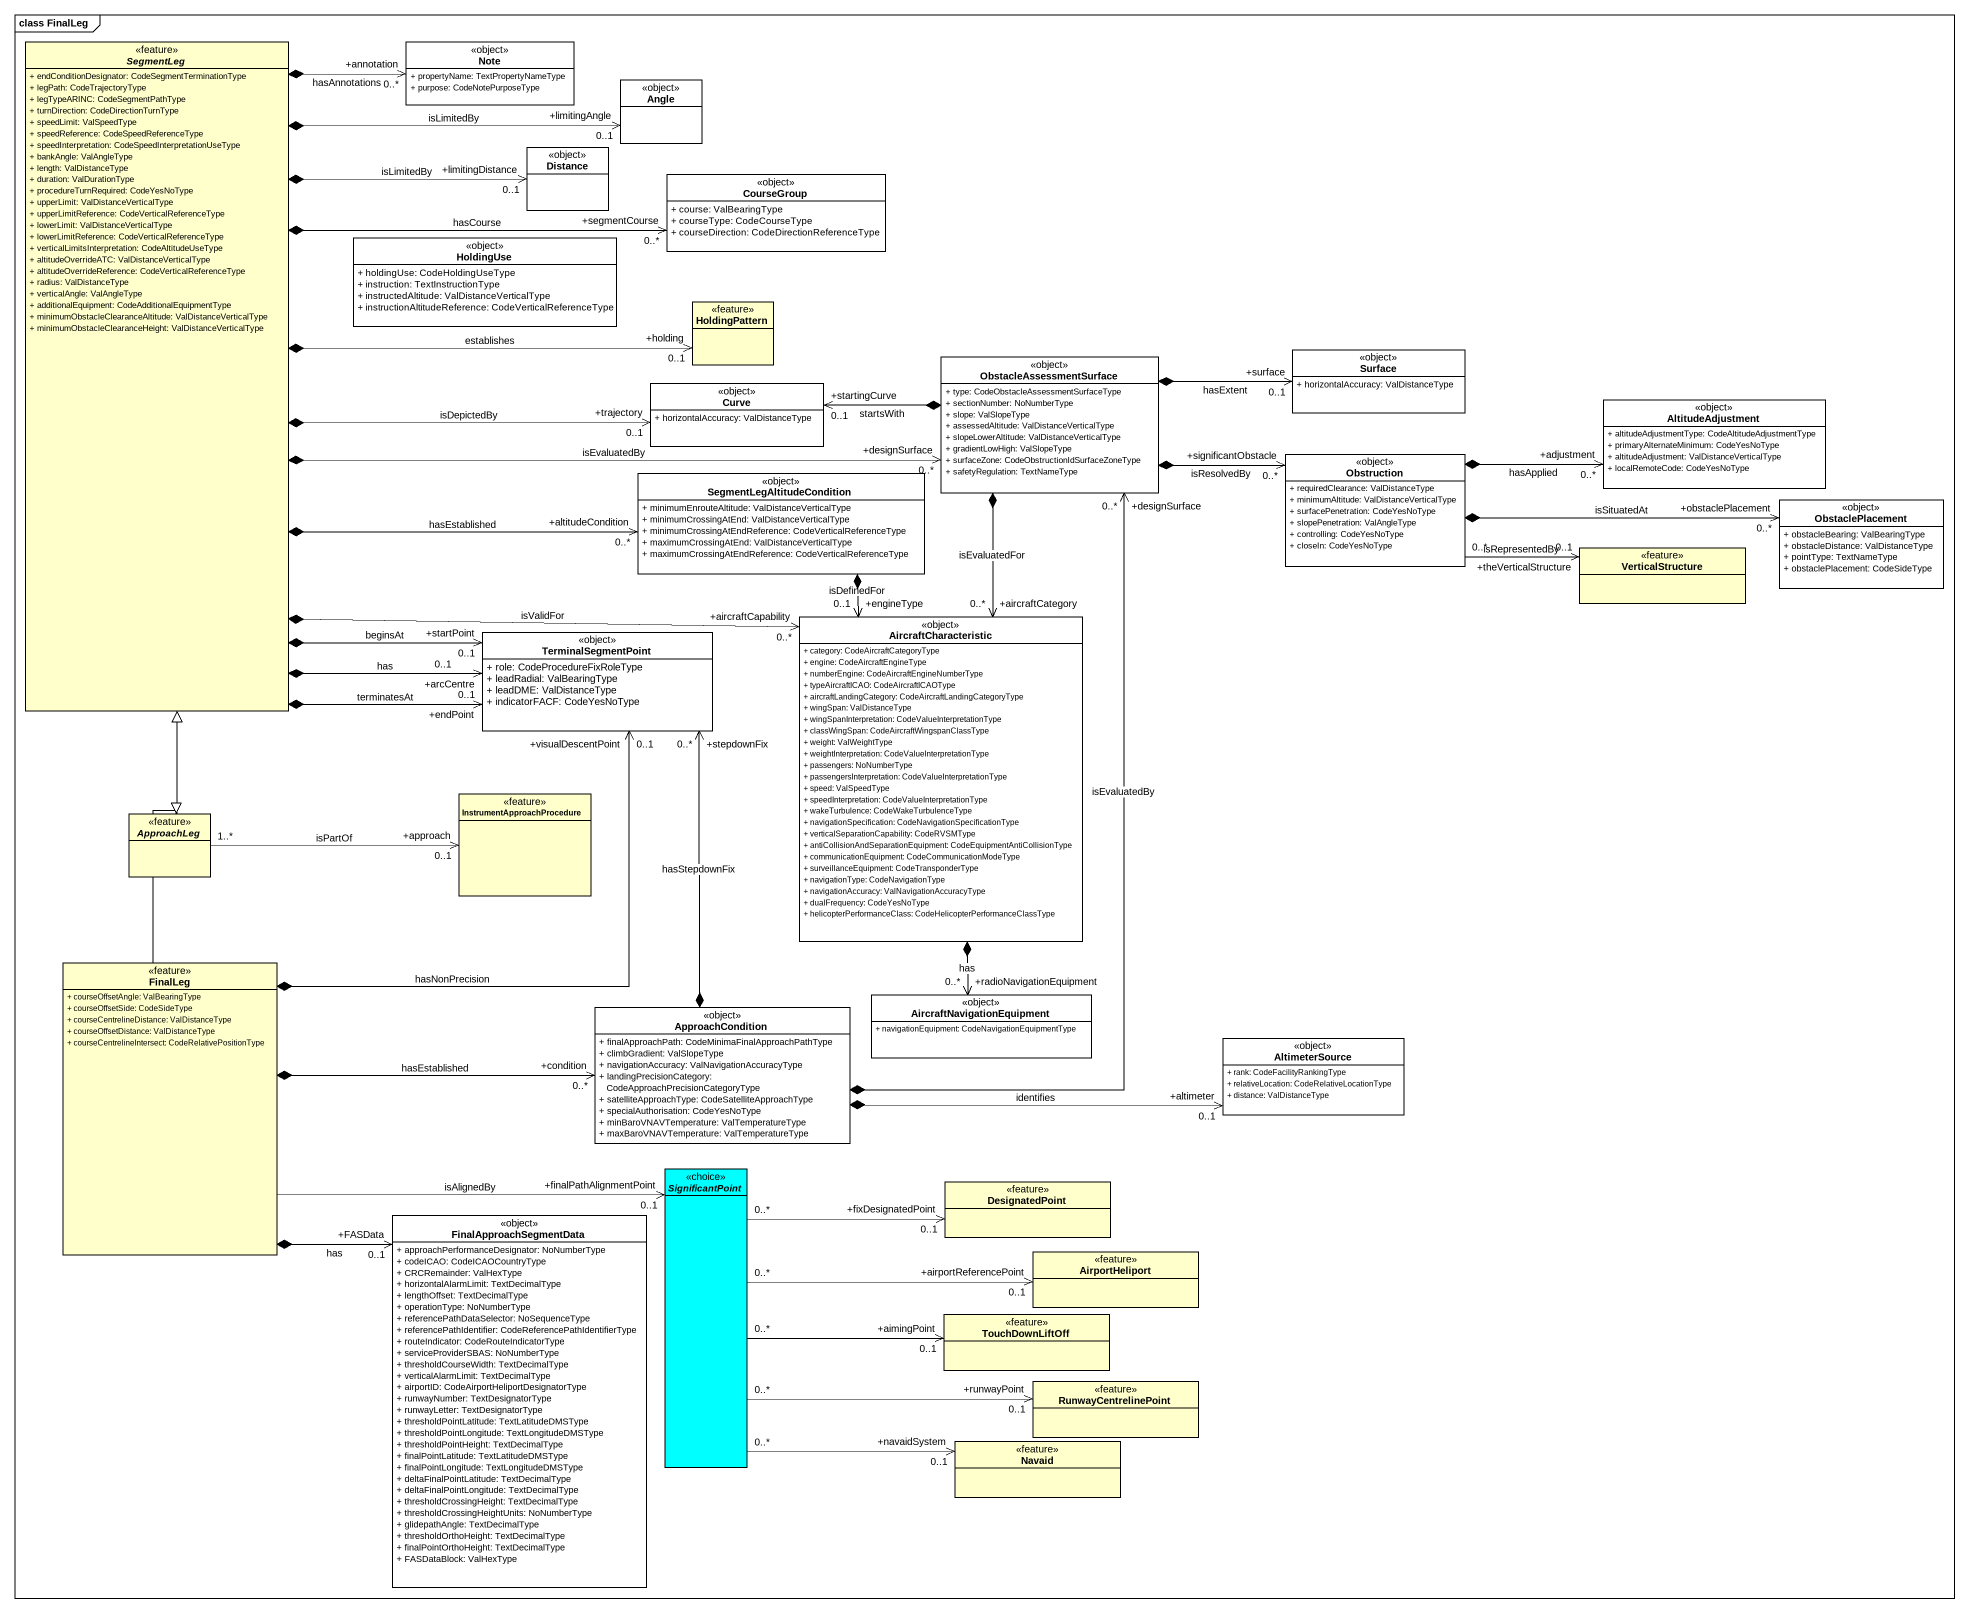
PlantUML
@startuml
mainframe class FinalLeg
hide circle
hide empty members
skinparam classAttributeIconSize 0
abstract class SegmentLeg <<feature>> {
  + endConditionDesignator: CodeSegmentTerminationType
  + legPath: CodeTrajectoryType
  + legTypeARINC: CodeSegmentPathType
  + turnDirection: CodeDirectionTurnType
  + speedLimit: ValSpeedType
  + speedReference: CodeSpeedReferenceType
  + speedInterpretation: CodeSpeedInterpretationUseType
  + bankAngle: ValAngleType
  + length: ValDistanceType
  + duration: ValDurationType
  + procedureTurnRequired: CodeYesNoType
  + upperLimit: ValDistanceVerticalType
  + upperLimitReference: CodeVerticalReferenceType
  + lowerLimit: ValDistanceVerticalType
  + lowerLimitReference: CodeVerticalReferenceType
  + verticalLimitsInterpretation: CodeAltitudeUseType
  + altitudeOverrideATC: ValDistanceVerticalType
  + altitudeOverrideReference: CodeVerticalReferenceType
  + radius: ValDistanceType
  + verticalAngle: ValAngleType
  + additionalEquipment: CodeAdditionalEquipmentType
  + minimumObstacleClearanceAltitude: ValDistanceVerticalType
  + minimumObstacleClearanceHeight: ValDistanceVerticalType
}
class "Note" as Note_ <<object>> #FFFFFF {
  + propertyName: TextPropertyNameType
  + purpose: CodeNotePurposeType
}
class Angle <<object>> #FFFFFF
class Distance <<object>> #FFFFFF
class CourseGroup <<object>> #FFFFFF {
  + course: ValBearingType
  + courseType: CodeCourseType
  + courseDirection: CodeDirectionReferenceType
}
class HoldingUse <<object>> #FFFFFF {
  + holdingUse: CodeHoldingUseType
  + instruction: TextInstructionType
  + instructedAltitude: ValDistanceVerticalType
  + instructionAltitudeReference: CodeVerticalReferenceType
}
class HoldingPattern <<feature>>
class ObstacleAssessmentSurface <<object>> #FFFFFF {
  + type: CodeObstacleAssessmentSurfaceType
  + sectionNumber: NoNumberType
  + slope: ValSlopeType
  + assessedAltitude: ValDistanceVerticalType
  + slopeLowerAltitude: ValDistanceVerticalType
  + gradientLowHigh: ValSlopeType
  + surfaceZone: CodeObstructionIdSurfaceZoneType
  + safetyRegulation: TextNameType
}
class Surface <<object>> #FFFFFF {
  + horizontalAccuracy: ValDistanceType
}
class Curve <<object>> #FFFFFF {
  + horizontalAccuracy: ValDistanceType
}
class AltitudeAdjustment <<object>> #FFFFFF {
  + altitudeAdjustmentType: CodeAltitudeAdjustmentType
  + primaryAlternateMinimum: CodeYesNoType
  + altitudeAdjustment: ValDistanceVerticalType
  + localRemoteCode: CodeYesNoType
}
class SegmentLegAltitudeCondition <<object>> #FFFFFF {
  + minimumEnrouteAltitude: ValDistanceVerticalType
  + minimumCrossingAtEnd: ValDistanceVerticalType
  + minimumCrossingAtEndReference: CodeVerticalReferenceType
  + maximumCrossingAtEnd: ValDistanceVerticalType
  + maximumCrossingAtEndReference: CodeVerticalReferenceType
}
class Obstruction <<object>> #FFFFFF {
  + requiredClearance: ValDistanceType
  + minimumAltitude: ValDistanceVerticalType
  + surfacePenetration: CodeYesNoType
  + slopePenetration: ValAngleType
  + controlling: CodeYesNoType
  + closeIn: CodeYesNoType
}
class ObstaclePlacement <<object>> #FFFFFF {
  + obstacleBearing: ValBearingType
  + obstacleDistance: ValDistanceType
  + pointType: TextNameType
  + obstaclePlacement: CodeSideType
}
class VerticalStructure <<feature>>
class AircraftCharacteristic <<object>> #FFFFFF {
  + category: CodeAircraftCategoryType
  + engine: CodeAircraftEngineType
  + numberEngine: CodeAircraftEngineNumberType
  + typeAircraftICAO: CodeAircraftICAOType
  + aircraftLandingCategory: CodeAircraftLandingCategoryType
  + wingSpan: ValDistanceType
  + wingSpanInterpretation: CodeValueInterpretationType
  + classWingSpan: CodeAircraftWingspanClassType
  + weight: ValWeightType
  + weightInterpretation: CodeValueInterpretationType
  + passengers: NoNumberType
  + passengersInterpretation: CodeValueInterpretationType
  + speed: ValSpeedType
  + speedInterpretation: CodeValueInterpretationType
  + wakeTurbulence: CodeWakeTurbulenceType
  + navigationSpecification: CodeNavigationSpecificationType
  + verticalSeparationCapability: CodeRVSMType
  + antiCollisionAndSeparationEquipment: CodeEquipmentAntiCollisionType
  + communicationEquipment: CodeCommunicationModeType
  + surveillanceEquipment: CodeTransponderType
  + navigationType: CodeNavigationType
  + navigationAccuracy: ValNavigationAccuracyType
  + dualFrequency: CodeYesNoType
  + helicopterPerformanceClass: CodeHelicopterPerformanceClassType
}
class TerminalSegmentPoint <<object>> #FFFFFF {
  + role: CodeProcedureFixRoleType
  + leadRadial: ValBearingType
  + leadDME: ValDistanceType
  + indicatorFACF: CodeYesNoType
}
abstract class ApproachLeg <<feature>>
class InstrumentApproachProcedure <<feature>>
class FinalLeg <<feature>> {
  + courseOffsetAngle: ValBearingType
  + courseOffsetSide: CodeSideType
  + courseCentrelineDistance: ValDistanceType
  + courseOffsetDistance: ValDistanceType
  + courseCentrelineIntersect: CodeRelativePositionType
}
class ApproachCondition <<object>> #FFFFFF {
  + finalApproachPath: CodeMinimaFinalApproachPathType
  + climbGradient: ValSlopeType
  + navigationAccuracy: ValNavigationAccuracyType
  + landingPrecisionCategory: CodeApproachPrecisionCategoryType
  + satelliteApproachType: CodeSatelliteApproachType
  + specialAuthorisation: CodeYesNoType
  + minBaroVNAVTemperature: ValTemperatureType
  + maxBaroVNAVTemperature: ValTemperatureType
}
class AircraftNavigationEquipment <<object>> #FFFFFF {
  + navigationEquipment: CodeNavigationEquipmentType
}
class AltimeterSource <<object>> #FFFFFF {
  + rank: CodeFacilityRankingType
  + relativeLocation: CodeRelativeLocationType
  + distance: ValDistanceType
}
abstract class SignificantPoint <<choice>> #00FFFF
class DesignatedPoint <<feature>>
class FinalApproachSegmentData <<object>> #FFFFFF {
  + approachPerformanceDesignator: NoNumberType
  + codeICAO: CodeICAOCountryType
  + CRCRemainder: ValHexType
  + horizontalAlarmLimit: TextDecimalType
  + lengthOffset: TextDecimalType
  + operationType: NoNumberType
  + referencePathDataSelector: NoSequenceType
  + referencePathIdentifier: CodeReferencePathIdentifierType
  + routeIndicator: CodeRouteIndicatorType
  + serviceProviderSBAS: NoNumberType
  + thresholdCourseWidth: TextDecimalType
  + verticalAlarmLimit: TextDecimalType
  + airportID: CodeAirportHeliportDesignatorType
  + runwayNumber: TextDesignatorType
  + runwayLetter: TextDesignatorType
  + thresholdPointLatitude: TextLatitudeDMSType
  + thresholdPointLongitude: TextLongitudeDMSType
  + thresholdPointHeight: TextDecimalType
  + finalPointLatitude: TextLatitudeDMSType
  + finalPointLongitude: TextLongitudeDMSType
  + deltaFinalPointLatitude: TextDecimalType
  + deltaFinalPointLongitude: TextDecimalType
  + thresholdCrossingHeight: TextDecimalType
  + thresholdCrossingHeightUnits: NoNumberType
  + glidepathAngle: TextDecimalType
  + thresholdOrthoHeight: TextDecimalType
  + finalPointOrthoHeight: TextDecimalType
  + FASDataBlock: ValHexType
}
class AirportHeliport <<feature>>
class TouchDownLiftOff <<feature>>
class RunwayCentrelinePoint <<feature>>
class Navaid <<feature>>
SegmentLeg *-up-> "+annotation\n0..*" Note_ : hasAnnotations
SegmentLeg *-right-> "+limitingAngle\n0..1" Angle : isLimitedBy
SegmentLeg *-right-> "+limitingDistance\n0..1" Distance : isLimitedBy
SegmentLeg *-right-> "+segmentCourse\n0..*" CourseGroup : hasCourse
SegmentLeg *-right-> "+holding\n0..1" HoldingPattern : establishes
SegmentLeg *-right-> "+designSurface\n0..*" ObstacleAssessmentSurface : isEvaluatedBy
SegmentLeg *-right-> "+trajectory\n0..1" Curve : isDepictedBy
SegmentLeg *-right-> "+altitudeCondition\n0..*" SegmentLegAltitudeCondition : hasEstablished
SegmentLeg *-right-> "+aircraftCapability\n0..*" AircraftCharacteristic : isValidFor
SegmentLeg *--> "+startPoint\n0..1" TerminalSegmentPoint : beginsAt
SegmentLeg *--> "+arcCentre\n0..1" TerminalSegmentPoint : has
SegmentLeg *--> "+endPoint\n0..1" TerminalSegmentPoint : terminatesAt
ObstacleAssessmentSurface *-right-> "+surface\n0..1" Surface : hasExtent
ObstacleAssessmentSurface *-left-> "+startingCurve\n0..1" Curve : startsWith
ObstacleAssessmentSurface *-right-> "+significantObstacle\n0..*" Obstruction : isResolvedBy
ObstacleAssessmentSurface *--> "+aircraftCategory\n0..*" AircraftCharacteristic : isEvaluatedFor
SegmentLegAltitudeCondition *--> "+engineType\n0..1" AircraftCharacteristic : isDefinedFor
Obstruction *-right-> "+adjustment\n0..*" AltitudeAdjustment : hasApplied
Obstruction *-right-> "+obstaclePlacement\n0..*" ObstaclePlacement : isSituatedAt
Obstruction "0..*" -right-> "+theVerticalStructure\n0..1" VerticalStructure : isRepresentedBy
AircraftCharacteristic *--> "+radioNavigationEquipment\n0..*" AircraftNavigationEquipment : has
ApproachLeg -up-|> SegmentLeg
ApproachLeg "1..*" -right-> "+approach\n0..1" InstrumentApproachProcedure : isPartOf
FinalLeg *-up-> "+visualDescentPoint\n0..1" TerminalSegmentPoint : hasNonPrecision
FinalLeg -up-|> ApproachLeg
FinalLeg *-right-> "+condition\n0..*" ApproachCondition : hasEstablished
FinalLeg -right-> "+finalPathAlignmentPoint\n0..1" SignificantPoint : isAlignedBy
FinalLeg *--> "+FASData\n0..1" FinalApproachSegmentData : has
ApproachCondition *-up-> "+designSurface\n0..*" ObstacleAssessmentSurface : isEvaluatedBy
ApproachCondition *-up-> "+stepdownFix\n0..*" TerminalSegmentPoint : hasStepdownFix
ApproachCondition *-right-> "+altimeter\n0..1" AltimeterSource : identifies
SignificantPoint "0..*" -right-> "+fixDesignatedPoint\n0..1" DesignatedPoint
SignificantPoint "0..*" -right-> "+airportReferencePoint\n0..1" AirportHeliport
SignificantPoint "0..*" -right-> "+aimingPoint\n0..1" TouchDownLiftOff
SignificantPoint "0..*" -right-> "+runwayPoint\n0..1" RunwayCentrelinePoint
SignificantPoint "0..*" -right-> "+navaidSystem\n0..1" Navaid
@enduml
